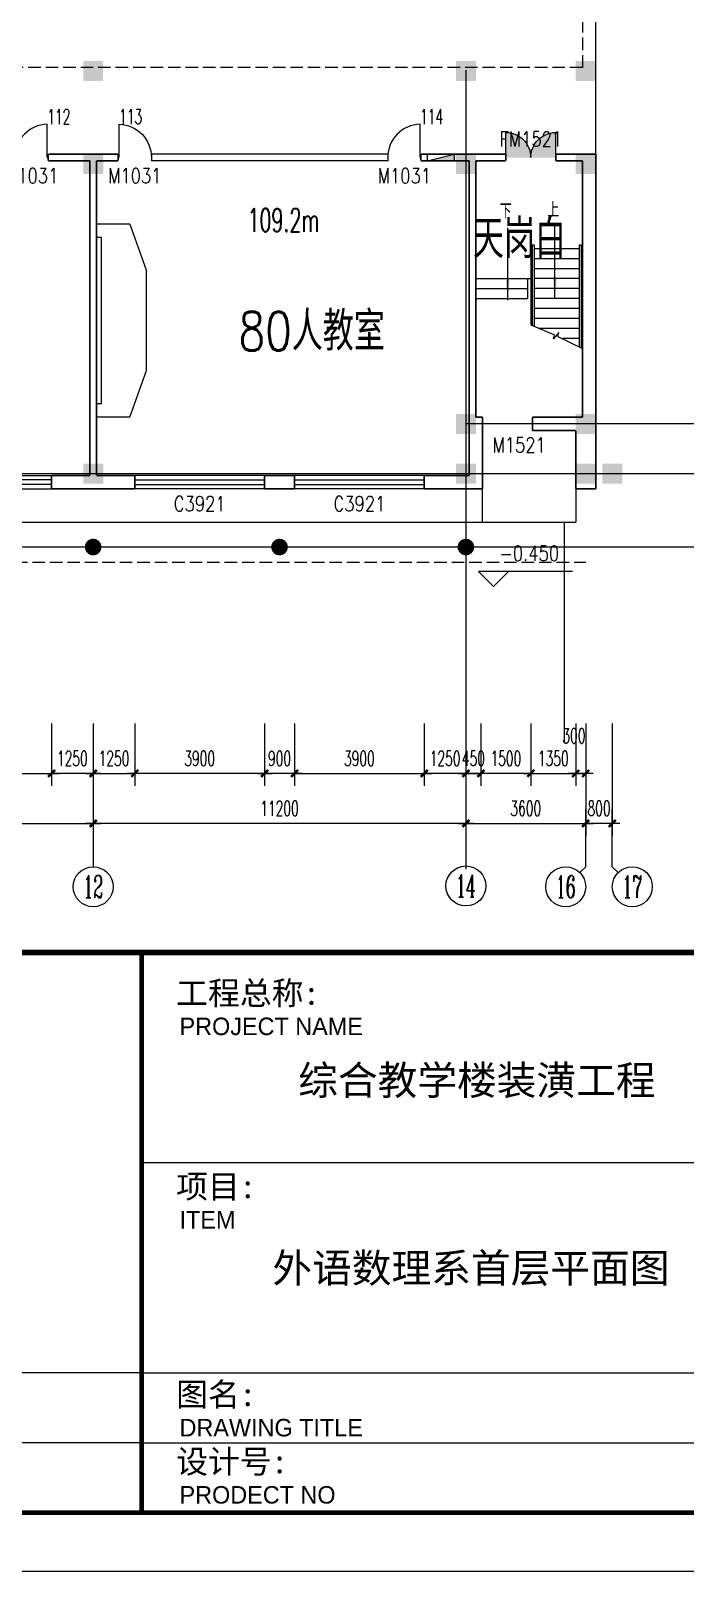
# Model space of a CAD drawing. Extents: x 1575758 to 1999219, y -897052 to -636879.
# Drawn here: x 1665333 to 1684998, y -741246 to -694985 of the extents above; entities that cross this region are included whole.
import ezdxf
from ezdxf.enums import TextEntityAlignment as Align

# ---------------------------------------------------------------- set-up
doc = ezdxf.new("R2010")
doc.units = 0
doc.header["$LTSCALE"] = 1500
doc.header["$MEASUREMENT"] = 0
doc.linetypes.add('DASH', pattern=[0.35, 0.25, -0.1])
doc.layers.get('0').update_dxf_attribs({"linetype": 'CONTINUOUS', "lineweight": 5})
doc.layers.get('DEFPOINTS').update_dxf_attribs({"linetype": 'CONTINUOUS', "lineweight": 5})
for name, color, linetype, lineweight in [('AXIS', 7, 'CONTINUOUS', 5), ('AXIS_TEXT', 7, 'CONTINUOUS', 5), ('COLUMN', 7, 'CONTINUOUS', 5), ('P-S-TEXT', 7, 'CONTINUOUS', 5), ('PUB_DIM', 7, 'CONTINUOUS', 5), ('STAIR', 7, 'CONTINUOUS', 0), ('U型玻璃', 7, 'CONTINUOUS', 5), ('WALL', 7, 'CONTINUOUS', 5), ('WINDOW', 7, 'CONTINUOUS', 0), ('WINDOW_TEXT', 7, 'CONTINUOUS', 5), ('我的', 7, 'CONTINUOUS', 5), ('消火栓', 7, 'CONTINUOUS', 5), ('看线', 7, 'CONTINUOUS', 5), ('虚线', 7, 'DASH', 5)]:
    doc.layers.add(name, color=color, linetype=linetype, lineweight=lineweight)
doc.layers.add('模压门', color=90, linetype='CONTINUOUS')
doc.layers.add('防火门', color=10, linetype='CONTINUOUS')
doc.layers.get('模压门').off()
doc.styles.add('_SIMPLEX', font='SIMPLEX.shx', dxfattribs={"width": 0.6})
doc.styles.add('COMPLEX', font='COMPLEX')
doc.styles.add('DIM_FONT', font='romans.shx', dxfattribs={"width": 0.6})
doc.styles.add('H1', font='romans.shx', dxfattribs={"width": 1.2, "bigfont": 'hztxt.shx'})
doc.styles.add('SIMPLEX', font='SIMPLEX.SHX', dxfattribs={"width": 0.6})
doc.styles.get("Standard").update_dxf_attribs({"font": 'simhei.ttf', "height": 1.2})
doc.dimstyles.new('NORMAL', dxfattribs={"dimscale": 1.5, "dimtxt": 300, "dimasz": 1, "dimexe": 250, "dimexo": 300, "dimgap": 150, "dimtad": 1, "dimdec": 0, "dimdsep": 46, "dimtxsty": 'DIM_FONT', "dimblk1": '_DIMX', "dimblk2": '_DIMX', "dimsah": 1, "dimcen": 2.5, "dimdle": 0.3, "dimclrd": 256, "dimclre": 256, "dimclrt": 256, "dimadec": 0, "dimazin": 0, "dimtfac": 1, "dimtdec": 0, "dimtix": 1, "dimtmove": 2, "dimatfit": 3, "dimldrblk": '_DIMX', "dimfxl": 1, "dimtvp": 1, "dimtolj": 1, "dimtzin": 0, "dimlwd": -1, "dimlwe": -1, "dimarcsym": 0})

# ---------------------------------------------------------------- blocks, each defined once
blk = doc.blocks.new('_AXISO2')
blk.add_line((0.354, 0.146), (0.5, 0))
blk.add_circle((0, 0.5), 0.5)
at = {"layer": 'AXIS_TEXT', "style": 'COMPLEX', "width": 1.041667}
blk.add_attdef('A', text='', height=0.56, dxfattribs=at).set_placement((-0.25, 0.22), (0.25, 0.22), align=Align.FIT)
blk = doc.blocks.new('_DIMX')
blk.add_line((-150, 0), (150, 0))
at = {"const_width": 50}
blk.add_lwpolyline([(-70, -70), (70, 70)], dxfattribs=at)
blk = doc.blocks.new('*D384')
at = {"layer": 'DEFPOINTS', "color": 0, "lineweight": 5}
for p in [(1656008, -715338), (1667208, -715338), (1667208, -718788)]:
    blk.add_point(p, dxfattribs=at)
at = {"layer": 'PUB_DIM'}
for p, q in [((1656008, -715788), (1656008, -719163)), ((1667208, -715788), (1667208, -719163)), ((1656009, -718788), (1667206, -718788))]:
    blk.add_line(p, q, dxfattribs=at)
at = {"layer": 'PUB_DIM', "xscale": 1.5, "yscale": 1.5, "zscale": 1.5, "rotation": 180}
blk.add_blockref('_DIMX', (1656008, -718788), dxfattribs=at)
at = {"layer": 'PUB_DIM', "xscale": 1.5, "yscale": 1.5, "zscale": 1.5}
blk.add_blockref('_DIMX', (1667208, -718788), dxfattribs=at)
at = {"layer": 'PUB_DIM', "insert": (1661608, -718338), "char_height": 450, "attachment_point": 5, "style": 'DIM_FONT'}
blk.add_mtext('\\A1;11200', dxfattribs=at)
blk = doc.blocks.new('_AXISO')
blk.add_circle((0, 0), 0.5)
at = {"layer": 'AXIS_TEXT', "style": 'COMPLEX', "width": 1.041667}
blk.add_attdef('A', text='', height=0.56, dxfattribs=at).set_placement((-0.25, -0.28), (0.25, -0.28), align=Align.FIT)
blk = doc.blocks.new('_ARROW')
blk.add_solid([(0, 0), (-1, 0.1), (-1, -0.1)])
blk = doc.blocks.new('_FZH')
blk.add_solid([(0.5, -0.5), (-0.5, -0.5), (0.5, 0.5), (-0.5, 0.5)])
blk = doc.blocks.new('M_A3PTU')
for p, q in [((-0.5, 0), (-0.499, -0.498)), ((0.5, 0), (0.499, -0.498))]:
    blk.add_line(p, q)
for centre, start, end in [((-0.498, -0.001), 269.885, 0.0763), ((0.498, -0.001), 179.9237, 270.115)]:
    blk.add_arc(centre, 0.498, start, end)
blk = doc.blocks.new('M_A2ZXL')
blk.add_line((-0.472, 0), (-0.472, -1))
blk.add_arc((-0.5, 0), 1, 271.6231, 0)
blk = doc.blocks.new('M_S2RKC')
for points in [[(-0.409, 0.297), (0.156, -0.481), (-0.495, 0.105), (-0.495, -0.105)], [(-0.053, 0.503), (0.156, -0.481), (-0.253, 0.438), (-0.409, 0.297)], [(0.338, 0.376), (0.156, -0.481), (0.156, 0.481), (-0.053, 0.503)], [(0.506, 0), (0.156, -0.481), (0.462, 0.206), (0.338, 0.376)], [(0.462, -0.206), (0.338, -0.376), (0.506, 0), (0.156, -0.481)], [(-0.495, -0.105), (0.156, -0.481), (-0.409, -0.297), (-0.253, -0.438)], [(-0.253, -0.438), (0.156, -0.481), (-0.053, -0.503)]]:
    blk.add_solid(points)
blk = doc.blocks.new('*D490')
at = {"layer": 'DEFPOINTS', "color": 0, "lineweight": 5}
for p in [(1662058, -715338), (1665958, -715338), (1665958, -717288)]:
    blk.add_point(p, dxfattribs=at)
at = {"layer": 'PUB_DIM'}
for p, q in [((1662058, -715788), (1662058, -717663)), ((1665958, -715788), (1665958, -717663)), ((1662059, -717288), (1665956, -717288))]:
    blk.add_line(p, q, dxfattribs=at)
at = {"layer": 'PUB_DIM', "xscale": 1.5, "yscale": 1.5, "zscale": 1.5, "rotation": 180}
blk.add_blockref('_DIMX', (1662058, -717288), dxfattribs=at)
at = {"layer": 'PUB_DIM', "xscale": 1.5, "yscale": 1.5, "zscale": 1.5}
blk.add_blockref('_DIMX', (1665958, -717288), dxfattribs=at)
at = {"layer": 'PUB_DIM', "insert": (1664008, -716838), "char_height": 450, "attachment_point": 5, "style": 'DIM_FONT'}
blk.add_mtext('\\A1;3900', dxfattribs=at)
blk = doc.blocks.new('*D493')
at = {"layer": 'DEFPOINTS', "color": 0, "lineweight": 5}
for p in [(1673258, -715338), (1677158, -715338), (1677158, -717288)]:
    blk.add_point(p, dxfattribs=at)
at = {"layer": 'PUB_DIM'}
for p, q in [((1673258, -715788), (1673258, -717663)), ((1677158, -715788), (1677158, -717663)), ((1673259, -717288), (1677156, -717288))]:
    blk.add_line(p, q, dxfattribs=at)
at = {"layer": 'PUB_DIM', "xscale": 1.5, "yscale": 1.5, "zscale": 1.5, "rotation": 180}
blk.add_blockref('_DIMX', (1673258, -717288), dxfattribs=at)
at = {"layer": 'PUB_DIM', "xscale": 1.5, "yscale": 1.5, "zscale": 1.5}
blk.add_blockref('_DIMX', (1677158, -717288), dxfattribs=at)
at = {"layer": 'PUB_DIM', "insert": (1675208, -716838), "char_height": 450, "attachment_point": 5, "style": 'DIM_FONT'}
blk.add_mtext('\\A1;3900', dxfattribs=at)
blk = doc.blocks.new('*D494')
at = {"layer": 'DEFPOINTS', "color": 0, "lineweight": 5}
for p in [(1672358, -715338), (1673258, -715338), (1672358, -717288)]:
    blk.add_point(p, dxfattribs=at)
at = {"layer": 'PUB_DIM'}
for p, q in [((1672358, -715788), (1672358, -717663)), ((1673258, -715788), (1673258, -717663)), ((1672356, -717288), (1672355, -717288)), ((1673258, -717288), (1672358, -717288)), ((1673259, -717288), (1673261, -717288))]:
    blk.add_line(p, q, dxfattribs=at)
at = {"layer": 'PUB_DIM', "xscale": 1.5, "yscale": 1.5, "zscale": 1.5}
for p, rotation in [((1672358, -717288), 359.9999999999852), ((1673258, -717288), 179.9999999999851)]:
    blk.add_blockref('_DIMX', p, dxfattribs=dict(at, rotation=rotation))
at = {"layer": 'PUB_DIM', "insert": (1672808, -716838), "char_height": 450, "attachment_point": 5, "style": 'DIM_FONT'}
blk.add_mtext('\\A1;900', dxfattribs=at)
blk = doc.blocks.new('*D495')
at = {"layer": 'DEFPOINTS', "color": 0, "lineweight": 5}
for p in [(1668458, -715338), (1672358, -715338), (1668458, -717288)]:
    blk.add_point(p, dxfattribs=at)
at = {"layer": 'PUB_DIM'}
for p, q in [((1668458, -715788), (1668458, -717663)), ((1672358, -715788), (1672358, -717663)), ((1672356, -717288), (1668459, -717288))]:
    blk.add_line(p, q, dxfattribs=at)
at = {"layer": 'PUB_DIM', "xscale": 1.5, "yscale": 1.5, "zscale": 1.5}
for p, rotation in [((1668458, -717288), 179.9999999999966), ((1672358, -717288), 359.9999999999966)]:
    blk.add_blockref('_DIMX', p, dxfattribs=dict(at, rotation=rotation))
at = {"layer": 'PUB_DIM', "insert": (1670408, -716838), "char_height": 450, "attachment_point": 5, "style": 'DIM_FONT'}
blk.add_mtext('\\A1;3900', dxfattribs=at)
blk = doc.blocks.new('*D496')
at = {"layer": 'DEFPOINTS', "color": 0, "lineweight": 5}
for p in [(1681708, -715338), (1682008, -715338), (1682008, -717288)]:
    blk.add_point(p, dxfattribs=at)
at = {"layer": 'PUB_DIM'}
for p, q in [((1681708, -715788), (1681708, -717663)), ((1682008, -715788), (1682008, -717663)), ((1681706, -717288), (1681705, -717288)), ((1681708, -717288), (1682008, -717288)), ((1682009, -717288), (1682011, -717288))]:
    blk.add_line(p, q, dxfattribs=at)
at = {"layer": 'PUB_DIM', "xscale": 1.5, "yscale": 1.5, "zscale": 1.5}
blk.add_blockref('_DIMX', (1681708, -717288), dxfattribs=at)
at = {"layer": 'PUB_DIM', "xscale": 1.5, "yscale": 1.5, "zscale": 1.5, "rotation": 180}
blk.add_blockref('_DIMX', (1682008, -717288), dxfattribs=at)
at = {"layer": 'PUB_DIM', "insert": (1681655, -716159), "char_height": 450, "attachment_point": 5, "style": 'DIM_FONT'}
blk.add_mtext('\\A1;300', dxfattribs=at)
blk = doc.blocks.new('_AXISO1')
blk.add_line((0.354, -0.146), (0.5, 0))
blk.add_circle((0, -0.5), 0.5)
at = {"layer": 'AXIS_TEXT', "style": 'COMPLEX', "width": 1.041667}
blk.add_attdef('A', text='', height=0.56, dxfattribs=at).set_placement((-0.25, -0.78), (0.25, -0.78), align=Align.FIT)
blk = doc.blocks.new('A$C68C06AB7')
at = {"layer": '消火栓'}
blk.add_hatch(color=256, dxfattribs=at).paths.add_polyline_path([(800, 200), (0, 200), (800, 0)])
blk.add_line((0, 200), (800, 0), dxfattribs=at)
blk.add_lwpolyline([(0, 200), (0, 0), (800, 0), (800, 200)], close=True, dxfattribs=at)
blk = doc.blocks.new('*D654')
at = {"layer": 'DEFPOINTS', "color": 0, "lineweight": 5}
for p in [(1665958, -715338), (1667208, -715338), (1665958, -717288)]:
    blk.add_point(p, dxfattribs=at)
at = {"layer": 'PUB_DIM'}
for p, q in [((1665958, -715788), (1665958, -717663)), ((1667208, -715788), (1667208, -717663)), ((1665956, -717288), (1665955, -717288)), ((1667208, -717288), (1665958, -717288)), ((1667209, -717288), (1667211, -717288))]:
    blk.add_line(p, q, dxfattribs=at)
at = {"layer": 'PUB_DIM', "xscale": 1.5, "yscale": 1.5, "zscale": 1.5}
for p, rotation in [((1665958, -717288), 359.9999999999893), ((1667208, -717288), 179.9999999999893)]:
    blk.add_blockref('_DIMX', p, dxfattribs=dict(at, rotation=rotation))
at = {"layer": 'PUB_DIM', "insert": (1666583, -716838), "char_height": 450, "attachment_point": 5, "style": 'DIM_FONT'}
blk.add_mtext('\\A1;1250', dxfattribs=at)
blk = doc.blocks.new('*D655')
at = {"layer": 'DEFPOINTS', "color": 0, "lineweight": 5}
for p in [(1667208, -715338), (1668458, -715338), (1668458, -717288)]:
    blk.add_point(p, dxfattribs=at)
at = {"layer": 'PUB_DIM'}
for p, q in [((1667208, -715788), (1667208, -717663)), ((1668458, -715788), (1668458, -717663)), ((1667206, -717288), (1667205, -717288)), ((1667208, -717288), (1668458, -717288)), ((1668459, -717288), (1668461, -717288))]:
    blk.add_line(p, q, dxfattribs=at)
at = {"layer": 'PUB_DIM', "xscale": 1.5, "yscale": 1.5, "zscale": 1.5}
blk.add_blockref('_DIMX', (1667208, -717288), dxfattribs=at)
at = {"layer": 'PUB_DIM', "xscale": 1.5, "yscale": 1.5, "zscale": 1.5, "rotation": 180}
blk.add_blockref('_DIMX', (1668458, -717288), dxfattribs=at)
at = {"layer": 'PUB_DIM', "insert": (1667833, -716838), "char_height": 450, "attachment_point": 5, "style": 'DIM_FONT'}
blk.add_mtext('\\A1;1250', dxfattribs=at)
blk = doc.blocks.new('*D656')
at = {"layer": 'DEFPOINTS', "color": 0, "lineweight": 5}
for p in [(1677158, -715338), (1678408, -715338), (1677158, -717288)]:
    blk.add_point(p, dxfattribs=at)
at = {"layer": 'PUB_DIM'}
for p, q in [((1677158, -715788), (1677158, -717663)), ((1678408, -715788), (1678408, -717663)), ((1677156, -717288), (1677155, -717288)), ((1678408, -717288), (1677158, -717288)), ((1678409, -717288), (1678411, -717288))]:
    blk.add_line(p, q, dxfattribs=at)
at = {"layer": 'PUB_DIM', "xscale": 1.5, "yscale": 1.5, "zscale": 1.5}
for p, rotation in [((1677158, -717288), 359.9999999999893), ((1678408, -717288), 179.9999999999893)]:
    blk.add_blockref('_DIMX', p, dxfattribs=dict(at, rotation=rotation))
at = {"layer": 'PUB_DIM', "insert": (1677783, -716838), "char_height": 450, "attachment_point": 5, "style": 'DIM_FONT'}
blk.add_mtext('\\A1;1250', dxfattribs=at)
blk = doc.blocks.new('*D657')
at = {"layer": 'DEFPOINTS', "color": 0, "lineweight": 5}
for p in [(1678408, -715338), (1678858, -715338), (1678858, -717288)]:
    blk.add_point(p, dxfattribs=at)
at = {"layer": 'PUB_DIM'}
for p, q in [((1678408, -715788), (1678408, -717663)), ((1678858, -715788), (1678858, -717663)), ((1678406, -717288), (1678405, -717288)), ((1678408, -717288), (1678858, -717288)), ((1678859, -717288), (1678861, -717288))]:
    blk.add_line(p, q, dxfattribs=at)
at = {"layer": 'PUB_DIM', "xscale": 1.5, "yscale": 1.5, "zscale": 1.5}
blk.add_blockref('_DIMX', (1678408, -717288), dxfattribs=at)
at = {"layer": 'PUB_DIM', "xscale": 1.5, "yscale": 1.5, "zscale": 1.5, "rotation": 180}
blk.add_blockref('_DIMX', (1678858, -717288), dxfattribs=at)
at = {"layer": 'PUB_DIM', "insert": (1678633, -716838), "char_height": 450, "attachment_point": 5, "style": 'DIM_FONT'}
blk.add_mtext('\\A1;450', dxfattribs=at)
blk = doc.blocks.new('*D658')
at = {"layer": 'DEFPOINTS', "color": 0, "lineweight": 5}
for p in [(1678858, -715338), (1680358, -715338), (1678858, -717288)]:
    blk.add_point(p, dxfattribs=at)
at = {"layer": 'PUB_DIM'}
for p, q in [((1678858, -715788), (1678858, -717663)), ((1680358, -715788), (1680358, -717663)), ((1680356, -717288), (1678859, -717288))]:
    blk.add_line(p, q, dxfattribs=at)
at = {"layer": 'PUB_DIM', "xscale": 1.5, "yscale": 1.5, "zscale": 1.5}
for p, rotation in [((1678858, -717288), 179.99999999992), ((1680358, -717288), 359.99999999992)]:
    blk.add_blockref('_DIMX', p, dxfattribs=dict(at, rotation=rotation))
at = {"layer": 'PUB_DIM', "insert": (1679608, -716838), "char_height": 450, "attachment_point": 5, "style": 'DIM_FONT'}
blk.add_mtext('\\A1;1500', dxfattribs=at)
blk = doc.blocks.new('*D659')
at = {"layer": 'DEFPOINTS', "color": 0, "lineweight": 5}
for p in [(1680358, -715338), (1681708, -715338), (1681708, -717288)]:
    blk.add_point(p, dxfattribs=at)
at = {"layer": 'PUB_DIM'}
for p, q in [((1680358, -715788), (1680358, -717663)), ((1681708, -715788), (1681708, -717663)), ((1680356, -717288), (1680355, -717288)), ((1680358, -717288), (1681708, -717288)), ((1681709, -717288), (1681711, -717288))]:
    blk.add_line(p, q, dxfattribs=at)
at = {"layer": 'PUB_DIM', "xscale": 1.5, "yscale": 1.5, "zscale": 1.5}
blk.add_blockref('_DIMX', (1680358, -717288), dxfattribs=at)
at = {"layer": 'PUB_DIM', "xscale": 1.5, "yscale": 1.5, "zscale": 1.5, "rotation": 180}
blk.add_blockref('_DIMX', (1681708, -717288), dxfattribs=at)
at = {"layer": 'PUB_DIM', "insert": (1681033, -716838), "char_height": 450, "attachment_point": 5, "style": 'DIM_FONT'}
blk.add_mtext('\\A1;1350', dxfattribs=at)
blk = doc.blocks.new('*D660')
at = {"layer": 'DEFPOINTS', "color": 0, "lineweight": 5}
for p in [(1667208, -715338), (1678408, -715338), (1667208, -718788)]:
    blk.add_point(p, dxfattribs=at)
at = {"layer": 'PUB_DIM'}
for p, q in [((1667208, -715788), (1667208, -719163)), ((1678408, -715788), (1678408, -719163)), ((1678406, -718788), (1667209, -718788))]:
    blk.add_line(p, q, dxfattribs=at)
at = {"layer": 'PUB_DIM', "xscale": 1.5, "yscale": 1.5, "zscale": 1.5, "rotation": 180}
blk.add_blockref('_DIMX', (1667208, -718788), dxfattribs=at)
at = {"layer": 'PUB_DIM', "xscale": 1.5, "yscale": 1.5, "zscale": 1.5}
blk.add_blockref('_DIMX', (1678408, -718788), dxfattribs=at)
at = {"layer": 'PUB_DIM', "insert": (1672808, -718338), "char_height": 450, "attachment_point": 5, "style": 'DIM_FONT'}
blk.add_mtext('\\A1;11200', dxfattribs=at)
blk = doc.blocks.new('*D661')
at = {"layer": 'DEFPOINTS', "color": 0, "lineweight": 5}
for p in [(1678408, -715338), (1682008, -715338), (1682008, -718788)]:
    blk.add_point(p, dxfattribs=at)
at = {"layer": 'PUB_DIM'}
for p, q in [((1678408, -715788), (1678408, -719163)), ((1682008, -715788), (1682008, -719163)), ((1678409, -718788), (1682006, -718788))]:
    blk.add_line(p, q, dxfattribs=at)
at = {"layer": 'PUB_DIM', "xscale": 1.5, "yscale": 1.5, "zscale": 1.5, "rotation": 180}
blk.add_blockref('_DIMX', (1678408, -718788), dxfattribs=at)
at = {"layer": 'PUB_DIM', "xscale": 1.5, "yscale": 1.5, "zscale": 1.5}
blk.add_blockref('_DIMX', (1682008, -718788), dxfattribs=at)
at = {"layer": 'PUB_DIM', "insert": (1680208, -718338), "char_height": 450, "attachment_point": 5, "style": 'DIM_FONT'}
blk.add_mtext('\\A1;3600', dxfattribs=at)
blk = doc.blocks.new('*D662')
at = {"layer": 'DEFPOINTS', "color": 0, "lineweight": 5}
for p in [(1682008, -715338), (1682808, -715338), (1682008, -718788)]:
    blk.add_point(p, dxfattribs=at)
at = {"layer": 'PUB_DIM'}
for p, q in [((1682008, -715788), (1682008, -719163)), ((1682808, -715788), (1682808, -719163)), ((1682006, -718788), (1682005, -718788)), ((1682808, -718788), (1682008, -718788)), ((1682809, -718788), (1682811, -718788))]:
    blk.add_line(p, q, dxfattribs=at)
at = {"layer": 'PUB_DIM', "xscale": 1.5, "yscale": 1.5, "zscale": 1.5}
blk.add_blockref('_DIMX', (1682008, -718788), dxfattribs=at)
at = {"layer": 'PUB_DIM', "xscale": 1.5, "yscale": 1.5, "zscale": 1.5, "rotation": 180}
blk.add_blockref('_DIMX', (1682808, -718788), dxfattribs=at)
at = {"layer": 'PUB_DIM', "insert": (1682408, -718338), "char_height": 450, "attachment_point": 5, "style": 'DIM_FONT'}
blk.add_mtext('\\A1;800', dxfattribs=at)
blk = doc.blocks.new('_WBLK')
for p, q in [((-0.5, 0.5), (0.5, 0.5)), ((0.5, 0.167), (-0.5, 0.167)), ((0.5, -0.167), (-0.5, -0.167)), ((-0.5, -0.5), (0.5, -0.5))]:
    blk.add_line(p, q)
at = {"layer": 'WINDOW_TEXT', "style": 'SIMPLEX', "flags": 9}
blk.add_attdef('A', text='', height=1, dxfattribs=at).set_placement((0, 1.5), align=Align.MIDDLE)

msp = doc.modelspace()

# ---------------------------------------------------------------- hatches: boundary and pattern name
at = {"layer": '防火门'}
for points in [[(1679612.4, -698792.6), (1679612.4, -698026.2, -0.4059403), (1680357.3, -698792.6)], [(1681103.1, -698792.6), (1681103.1, -698026.2, 0.4059403), (1680358.1, -698792.6)]]:
    msp.add_hatch(color=256, dxfattribs=at).paths.add_polyline_path(points)

# ---------------------------------------------------------------- linework, layer by layer
at = {"layer": 'AXIS', "color": 250}
for p, q in [((1668669.1, -728976.2), (1689697.4, -728976.2)), ((1668669.1, -735286.4), (1647640.8, -735286.4)), ((1668669.1, -735286.4), (1689697.4, -735286.4)), ((1668669.1, -737389.8), (1647640.8, -737389.8)), ((1668669.1, -737389.8), (1689697.4, -737389.8))]:
    msp.add_line(p, q, dxfattribs=at)
msp.add_lwpolyline([(1575758, -639932.6), (1575758, -741246), (1712478.5, -741246), (1712478.5, -639932.6)], close=True, dxfattribs=at)
at = {"layer": 'AXIS', "color": 0, "const_width": 140.2}
msp.add_lwpolyline([(1577510.8, -641685.4), (1577510.8, -739493.2), (1710725.7, -739493.2), (1710725.7, -641685.4)], close=True, dxfattribs=at)
at = {"layer": 'AXIS', "color": 0}
for points, const_width in [([(1577510.8, -722666), (1710725.7, -722666)], 175.3), ([(1668669.1, -739493.2), (1668669.1, -722666)], 140.2)]:
    msp.add_lwpolyline(points, dxfattribs=dict(at, const_width=const_width))
at = {"layer": 'PUB_DIM'}
for p, q in [((1678407.7, -696164.3), (1678407.7, -720165.6)), ((1687967.5, -706789.3), (1678407.7, -706789.3)), ((1692049, -708289.3), (1622407.7, -708289.3)), ((1692049, -710489.3), (1598224.3, -710489.3)), ((1679234.2, -711678.3), (1678784.2, -711228.3)), ((1681615.1, -711228.3), (1678784.2, -711228.3)), ((1679684.2, -711228.3), (1679234.2, -711678.3)), ((1667207.7, -718348.8), (1667207.7, -720091.5)), ((1678407.7, -718323.8), (1678407.7, -720066.5)), ((1682007.7, -720091.5), (1682007.7, -718348.8)), ((1682007.7, -720091.5), (1682007.7, -718348.8)), ((1682807.7, -720091.5), (1682807.7, -718348.8))]:
    msp.add_line(p, q, dxfattribs=at)
for points in [[(1602107.7, -700189.3), (1602107.7, -701189.3), (1603057.7, -701189.3), (1603057.7, -711939.3), (1623857.7, -711939.3), (1623857.7, -709739.3), (1679857.7, -709739.3), (1679857.7, -709739.3), (1680707.7, -709739.3), (1680707.7, -709739.3), (1681357.7, -709739.3), (1681357.7, -715339.3), (1681357.7, -715339.3), (1681357.7, -716339.3)], [(1679664.3, -703071.2), (1679664.3, -700899.5)], [(1679664.3, -703071.2), (1679664.3, -700899.5)], [(1679664.3, -703071.2), (1679664.3, -700899.5)], [(1681082.7, -703023.8), (1681082.7, -700852.1)], [(1681082.7, -703023.8), (1681082.7, -700852.1)], [(1681082.7, -703023.8), (1681082.7, -700852.1)]]:
    msp.add_lwpolyline(points, dxfattribs=at)
at = {"layer": 'STAIR'}
for p, q in [((1680357.7, -701523.8), (1680357.7, -703816.7)), ((1680457.7, -701423.8), (1680397.7, -701423.8)), ((1680397.7, -701423.8), (1680397.7, -703833.8)), ((1680457.7, -701423.8), (1680457.7, -703859.5)), ((1680457.7, -701523.8), (1681807.7, -701523.8)), ((1681807.6, -701423.8), (1681807.6, -704480.9)), ((1681867.7, -701423.8), (1681807.7, -701423.8)), ((1681867.6, -701423.8), (1681867.6, -704506.7)), ((1681867.7, -701523.8), (1681907.7, -701523.8)), ((1681907.6, -701523.8), (1681907.6, -704523.8)), ((1680357.7, -701823.8), (1680397.7, -701823.8)), ((1680357.7, -702123.8), (1680397.7, -702123.8)), ((1680457.7, -701823.8), (1681807.7, -701823.8)), ((1680457.7, -702123.8), (1681807.7, -702123.8)), ((1681867.7, -701823.8), (1681907.7, -701823.8)), ((1681867.7, -702123.8), (1681907.7, -702123.8)), ((1678707.7, -702423.8), (1680397.7, -702423.8)), ((1680257.7, -702435.9), (1680257.7, -703023.8)), ((1680397.7, -702423.8), (1680357.7, -702423.8)), ((1681807.7, -702423.8), (1680457.7, -702423.8)), ((1681907.7, -702423.8), (1681867.7, -702423.8)), ((1678707.7, -702723.8), (1680257.7, -702723.8)), ((1678707.7, -703023.8), (1680257.7, -703023.8)), ((1680397.7, -702723.8), (1680357.7, -702723.8)), ((1680397.7, -703023.8), (1680357.7, -703023.8)), ((1681807.7, -702723.8), (1680457.7, -702723.8)), ((1681807.7, -703023.8), (1680457.7, -703023.8)), ((1681907.7, -702723.8), (1681867.7, -702723.8)), ((1681907.7, -703023.8), (1681867.7, -703023.8)), ((1680397.7, -703323.8), (1680357.7, -703323.8)), ((1681807.7, -703323.8), (1680457.7, -703323.8)), ((1681907.7, -703323.8), (1681867.7, -703323.8)), ((1680397.7, -703623.8), (1680357.7, -703623.8)), ((1680357.7, -703816.7), (1681066.2, -704120.3)), ((1681807.7, -703623.8), (1680457.7, -703623.8)), ((1681807.7, -703923.8), (1680607.7, -703923.8)), ((1681197, -704048.8), (1681042.4, -704236.7)), ((1681173, -704166.1), (1681197, -704048.8)), ((1681907.7, -703623.8), (1681867.7, -703623.8)), ((1681907.7, -703923.8), (1681867.7, -703923.8)), ((1681042.4, -704236.7), (1681066.2, -704120.3)), ((1681173, -704166.1), (1681907.7, -704523.8)), ((1681807.7, -704223.8), (1681307.7, -704223.8)), ((1681907.7, -704223.8), (1681867.7, -704223.8))]:
    msp.add_line(p, q, dxfattribs=at)
at = {"layer": 'U型玻璃'}
for p, q in [((1668957.7, -698689.3), (1668957.7, -698889.3)), ((1676057.7, -698689.3), (1668957.7, -698689.3)), ((1676057.7, -698889.3), (1668957.7, -698889.3)), ((1676057.7, -698689.3), (1676057.7, -698889.3))]:
    msp.add_line(p, q, dxfattribs=at)
at = {"layer": 'WALL'}
for p, q in [((1681907.7, -698889.3), (1681907.7, -706589.3)), ((1682307.7, -698689.3), (1682307.7, -708739.3)), ((1668307.7, -700789.3), (1667307.7, -700789.3)), ((1668307.7, -700789.3), (1668807.7, -702189.3)), ((1667457.7, -701189.3), (1667307.7, -701189.3)), ((1667457.7, -706189.3), (1667457.7, -701189.3)), ((1668807.7, -705189.3), (1668807.7, -702189.3)), ((1668307.7, -706589.3), (1668807.7, -705189.3)), ((1667457.7, -706189.3), (1667307.7, -706189.3)), ((1668307.7, -706589.3), (1667307.7, -706589.3)), ((1678907.7, -709739.3), (1678907.7, -708739.3)), ((1681707.7, -708739.3), (1681707.7, -709739.3)), ((1681357.7, -709739.3), (1681707.7, -709739.3))]:
    msp.add_line(p, q, dxfattribs=at)
at = {"layer": 'WALL', "const_width": 50}
for points in [[(1665857.7, -698689.3), (1665857.7, -698889.3)], [(1667957.7, -698689.3), (1665857.7, -698689.3)], [(1667107.7, -698889.3), (1665857.7, -698889.3)], [(1667107.7, -708339.3), (1667107.7, -698889.3)], [(1667957.7, -698889.3), (1667307.7, -698889.3)], [(1667307.7, -708339.3), (1667307.7, -698889.3)], [(1667957.7, -698689.3), (1667957.7, -698889.3)], [(1677057.7, -698689.3), (1677057.7, -698889.3)], [(1679607.7, -698689.3), (1677057.7, -698689.3)], [(1678507.7, -698889.3), (1677057.7, -698889.3)], [(1678507.7, -698889.3), (1678507.7, -708339.3)], [(1678707.7, -698889.3), (1678707.7, -706589.3)], [(1679607.7, -698889.3), (1678707.7, -698889.3)], [(1679607.7, -698689.3), (1679607.7, -698889.3)], [(1681107.7, -698689.3), (1681107.7, -698889.3)], [(1682307.7, -698689.3), (1681107.7, -698689.3)], [(1681907.7, -698889.3), (1681107.7, -698889.3)], [(1681907.7, -698889.3), (1681907.7, -706589.3)], [(1682307.7, -698689.3), (1682307.7, -708739.3)], [(1678707.7, -706589.3), (1678907.7, -706589.3)], [(1678907.7, -706589.3), (1678907.7, -706989.3)], [(1680407.7, -706589.3), (1680407.7, -706989.3)], [(1680407.7, -706589.3), (1681907.7, -706589.3)], [(1678907.7, -706989.3), (1678907.7, -708739.3)], [(1680407.7, -706989.3), (1681707.7, -706989.3)], [(1681707.7, -706989.3), (1681707.7, -708739.3)], [(1665957.7, -708339.3), (1665957.7, -708739.3)], [(1667107.7, -708339.3), (1665957.7, -708339.3)], [(1668458.2, -708339.3), (1667307.7, -708339.3)], [(1668458.2, -708339.3), (1668458.2, -708739.3)], [(1673258.2, -708339.3), (1672358.2, -708339.3)], [(1672358.2, -708339.3), (1672358.2, -708739.3)], [(1673258.2, -708339.3), (1673258.2, -708739.3)], [(1677158.2, -708339.3), (1677158.2, -708739.3)], [(1678507.7, -708339.3), (1677158.2, -708339.3)], [(1668458.2, -708739.3), (1665957.7, -708739.3)], [(1673258.2, -708739.3), (1672358.2, -708739.3)], [(1678907.7, -708739.3), (1677158.2, -708739.3)], [(1682307.7, -708739.3), (1681707.7, -708739.3)], [(1682307.7, -708739.3), (1681707.7, -708739.3)]]:
    msp.add_lwpolyline(points, dxfattribs=at)
at = {"layer": '看线'}
msp.add_line((1682307.7, -698689.3), (1682307.7, -688889.3), dxfattribs=at)
at = {"layer": '虚线'}
for p, q in [((1681907.7, -688889.3), (1681907.7, -696089.3)), ((1681907.7, -696089.3), (1644996.9, -696089.3)), ((1622857.7, -710939.3), (1682007.7, -710939.3))]:
    msp.add_line(p, q, dxfattribs=at)

# ---------------------------------------------------------------- block references
at = {"layer": 'COLUMN'}
for name, p, xscale, yscale, zscale in [('_FZH', (1667207.7, -696189.3), 600, 600, 600), ('_FZH', (1678407.7, -696189.3), 600, 600, 600), ('_FZH', (1682007.7, -696189.3), 600, 600, 600), ('_FZH', (1667208, -698989.3), 600, 600, 600), ('_FZH', (1678407.7, -698989.3), 600, 600, 600), ('_FZH', (1682007.7, -698989.3), -600, 600, 600), ('_FZH', (1682007.7, -698989.3), -600, 600, 600), ('_FZH', (1682007.7, -698989.3), -600, 600, 600), ('_FZH', (1682007.7, -698989.3), -600, 600, 600), ('_FZH', (1678407.7, -706789.3), 600, 600, 600), ('_FZH', (1682007.7, -706789.3), 600, 600, 600), ('_FZH', (1667208, -708289.3), 600, 600, 600), ('_FZH', (1678407.7, -708289.3), 600, 600, 600), ('_FZH', (1682007.7, -708289.3), 600, 600, 600), ('_FZH', (1682807.7, -708289.3), 600, 600, 600), ('M_S2RKC', (1667207.7, -710489.3), 500, 500, 500), ('M_S2RKC', (1672807.7, -710489.3), 500, 500, 500), ('M_S2RKC', (1678407.7, -710489.3), 500, 500, 500)]:
    msp.add_blockref(name, p, dxfattribs=dict(at, xscale=xscale, yscale=yscale, zscale=zscale))
at = {"layer": 'PUB_DIM', "xscale": 600, "yscale": 600, "zscale": 600, "rotation": 270}
for p in [(1679664.3, -703071.2), (1679664.3, -703071.2), (1679664.3, -703071.2), (1679664.3, -703071.2), (1681082.7, -703023.8), (1681082.7, -703023.8), (1681082.7, -703023.8), (1681082.7, -703023.8)]:
    msp.add_blockref('_ARROW', p, dxfattribs=at)
at = {"layer": 'PUB_DIM'}
ref = msp.add_blockref('_AXISO', (1667207.7, -720691.5), dxfattribs=dict(at, xscale=1200, yscale=1200, zscale=1200))
ref.add_attrib('A', '12', dxfattribs={"layer": 'AXIS_TEXT', "height": 672, "style": 'COMPLEX', "width": 0.646552}).set_placement((1666907.7, -721027.5), (1667507.7, -721027.5), align=Align.FIT)
ref = msp.add_blockref('_AXISO', (1678407.7, -720666.5), dxfattribs=dict(at, xscale=1200, yscale=1200, zscale=1200))
ref.add_attrib('A', '14', dxfattribs={"layer": 'AXIS_TEXT', "height": 672, "style": 'COMPLEX', "width": 0.604839}).set_placement((1678107.7, -721002.5), (1678707.7, -721002.5), align=Align.FIT)
ref = msp.add_blockref('_AXISO2', (1682007.7, -720691.5), dxfattribs=dict(at, xscale=1200, yscale=1200, zscale=1200, rotation=90))
ref.add_attrib('A', '16', dxfattribs={"layer": 'AXIS_TEXT', "height": 672, "style": 'COMPLEX', "width": 0.646552}).set_placement((1681107.7, -721027.5), (1681707.7, -721027.5), align=Align.FIT)
ref = msp.add_blockref('_AXISO2', (1682007.7, -720691.5), dxfattribs=dict(at, xscale=1200, yscale=1200, zscale=1200, rotation=90))
ref.add_attrib('A', '16', dxfattribs={"layer": 'AXIS_TEXT', "height": 672, "style": 'COMPLEX', "width": 0.646552}).set_placement((1681107.7, -721027.5), (1681707.7, -721027.5), align=Align.FIT)
ref = msp.add_blockref('_AXISO1', (1682807.7, -720691.5), dxfattribs=dict(at, xscale=1200, yscale=1200, zscale=1200, rotation=90))
ref.add_attrib('A', '17', dxfattribs={"layer": 'AXIS_TEXT', "height": 672, "style": 'COMPLEX', "width": 0.646552}).set_placement((1683107.7, -721027.5), (1683707.7, -721027.5), align=Align.FIT)
at = {"layer": 'WINDOW'}
ref = msp.add_blockref('M_A2ZXL', (1665357.7, -698789.3), dxfattribs=dict(at, xscale=1000, yscale=1000, zscale=1000, rotation=180))
ref.add_attrib('A', 'M1031', dxfattribs={"layer": 'WINDOW_TEXT', "height": 450, "style": '_SIMPLEX', "width": 0.8, "flags": 8}).set_placement((1665357.7, -699339.3, -300246.1), align=Align.MIDDLE)
ref = msp.add_blockref('M_A2ZXL', (1668457.7, -698789.4), dxfattribs=dict(at, xscale=-1000, yscale=1000, zscale=1000, rotation=180))
ref.add_attrib('A', 'M1031', dxfattribs={"layer": 'WINDOW_TEXT', "height": 450, "style": '_SIMPLEX', "width": 0.8, "flags": 8}).set_placement((1668457.7, -699339.4, -300246.1), align=Align.MIDDLE)
ref = msp.add_blockref('M_A2ZXL', (1676557.7, -698789.4), dxfattribs=dict(at, xscale=1000, yscale=1000, zscale=1000, rotation=180))
ref.add_attrib('A', 'M1031', dxfattribs={"layer": 'WINDOW_TEXT', "height": 450, "style": '_SIMPLEX', "width": 0.8, "flags": 8}).set_placement((1676557.7, -699339.4, -300246.1), align=Align.MIDDLE)
ref = msp.add_blockref('M_A3PTU', (1680357.7, -698789.3), dxfattribs=dict(at, xscale=1500, yscale=-1500, zscale=1500))
ref.add_attrib('A', 'FM1521', dxfattribs={"layer": 'WINDOW_TEXT', "height": 450, "style": '_SIMPLEX', "width": 0.8, "flags": 8}).set_placement((1680357.7, -698239.3, -300246.1), align=Align.MIDDLE)
ref = msp.add_blockref('_WBLK', (1664007.7, -708539.3), dxfattribs=dict(at, xscale=-3900, yscale=400.0000000572763, zscale=3900, rotation=180))
ref.add_attrib('A', 'C3921', dxfattribs={"layer": 'WINDOW_TEXT', "height": 450, "style": '_SIMPLEX', "width": 0.8, "flags": 8}).set_placement((1664007.7, -709189.3), align=Align.MIDDLE)
ref = msp.add_blockref('_WBLK', (1670408.2, -708539.3), dxfattribs=dict(at, xscale=3900, yscale=400.0000000572763, zscale=3900, rotation=180))
ref.add_attrib('A', 'C3921', dxfattribs={"layer": 'WINDOW_TEXT', "height": 450, "style": '_SIMPLEX', "width": 0.8, "flags": 8}).set_placement((1670408.2, -709189.3), align=Align.MIDDLE)
ref = msp.add_blockref('_WBLK', (1675208.2, -708539.3), dxfattribs=dict(at, xscale=3900, yscale=400.0000000569271, zscale=3900, rotation=180))
ref.add_attrib('A', 'C3921', dxfattribs={"layer": 'WINDOW_TEXT', "height": 450, "style": '_SIMPLEX', "width": 0.8, "flags": 8}).set_placement((1675208.2, -709189.3), align=Align.MIDDLE)
at = {"layer": '模压门'}
ref = msp.add_blockref('M_A3PTU', (1679657.7, -706789.3), dxfattribs=dict(at, xscale=1500, yscale=1500, zscale=1500))
ref.add_attrib('A', 'M1521', dxfattribs={"layer": 'WINDOW_TEXT', "height": 450, "style": '_SIMPLEX', "width": 0.8, "flags": 8}).set_placement((1680007.7, -707422.6), align=Align.MIDDLE)
at = {"layer": '消火栓', "xscale": -1, "rotation": 180}
msp.add_blockref('A$C68C06AB7', (1677257.7, -698689.3), dxfattribs=at)

# ---------------------------------------------------------------- texts
at = {"layer": 'AXIS', "color": 250, "attachment_point": 1}
for s, insert, char_height, width in [('{\\fSimHei|b0|i0|c134|p2;\\C5;工程总称:}', (1669701.8, -723534), 701.131, 6476.823), ('\\fￋￎￌ￥|b0|i0|c134|p2;\\C5;PROJECT NAME', (1669803.4, -724620.7), 525.848, 6476.823), ('{\\fSimHei|b0|i0|c134|p2;\\C5;综合教学楼装潢工程}', (1673368.5, -726066.3), 874.895, 17614.867), ('{\\fSimHei|b0|i0|c134|p2;\\C5;项目:}', (1669701.8, -729342), 701.131, 6476.823), ('\\fￋￎￌ￥|b0|i0|c134|p2;\\C5;ITEM', (1669803.4, -730428.6), 525.848, 6476.823), ('{\\C5;外语数理系首层平面图}', (1672593, -731703.8), 874.895, 17614.867), ('{\\fSimHei|b0|i0|c134|p2;\\C5;图名:}', (1669701.8, -735585.7), 701.131, 7730.349), ('\\fￋￎￌ￥|b0|i0|c134|p2;\\C5;DRAWING TITLE', (1669803.4, -736672.3), 525.848, 6476.823), ('{\\fSimHei|b0|i0|c134|p2;\\C5;设计号:}', (1669701.8, -737602.3), 701.131, 6476.823), ('\\fￋￎￌ￥|b0|i0|c134|p2;\\C5;PRODECT NO', (1669803.4, -738689.7), 525.848, 10946.369)]:
    msp.add_mtext(s, dxfattribs=dict(at, insert=insert, char_height=char_height, width=width))
at = {"layer": 'P-S-TEXT', "style": 'H1', "width": 0.8}
for s, p in [('下', (1679419.7, -700628.1)), ('上', (1680854.9, -700580.7))]:
    msp.add_text(s, height=450, rotation=360, dxfattribs=at).set_placement(p)
at = {"layer": 'PUB_DIM', "style": 'DIM_FONT', "width": 0.8}
msp.add_text('-0.450', height=450, rotation=360, dxfattribs=at).set_placement((1680313.3, -710678.3), align=Align.MIDDLE)
at = {"layer": '我的', "lineweight": 0, "style": 'H1', "width": 0.8}
for s, p in [('天岗白', (1678619, -701815.3)), ('80人教室', (1671574.6, -704588.5))]:
    msp.add_text(s, height=1166.4, dxfattribs=at).set_placement(p)
at = {"layer": '我的', "color": 0, "lineweight": 5, "attachment_point": 1, "style": 'DIM_FONT'}
for s, insert, char_height, width in [('112', (1665829.4, -697339.7), 450, 1894.64), ('113', (1667986, -697339.8), 450, 1894.64), ('114', (1677029.4, -697339.8), 450, 1894.64), ('{\\C3;109.2m}', (1671843.7, -700320.9), 700, 3312.65)]:
    msp.add_mtext(s, dxfattribs=dict(at, insert=insert, char_height=char_height, width=width))

# ---------------------------------------------------------------- dimensions: what is measured, and where the dimension line sits
at = {"layer": 'PUB_DIM'}
for base, p1, p2, picture, middle in [((1667207.7, -718787.7), (1656007.7, -715337.7), (1667207.7, -715337.7), '*D384', (1661607.7, -718337.7)), ((1667207.7, -718787.7), (1678407.7, -715337.7), (1667207.7, -715337.7), '*D660', (1672807.7, -718337.7)), ((1682007.7, -718787.7), (1678407.7, -715337.7), (1682007.7, -715337.7), '*D661', (1680207.7, -718337.7)), ((1682007.7, -718787.7), (1682807.7, -715337.7), (1682007.7, -715337.7), '*D662', (1682407.7, -718337.7))]:
    dim = msp.add_linear_dim(base=base, p1=p1, p2=p2, dimstyle='NORMAL', dxfattribs=at)
    dim.commit()
    dim.dimension.update_dxf_attribs({"geometry": picture, "text_midpoint": middle})
for p1, p2, distance, picture, middle in [((1662057.7, -715337.7), (1665957.7, -715337.7), -1950, '*D490', (1664007.7, -716837.7)), ((1667207.9, -715337.8), (1665957.9, -715337.8), 1950, '*D654', (1666582.9, -716837.8)), ((1667207.9, -715337.8), (1668457.9, -715337.8), -1950, '*D655', (1667832.9, -716837.8)), ((1672357.7, -715337.7), (1668457.7, -715337.7), 1950, '*D495', (1670407.7, -716837.7)), ((1673257.7, -715337.7), (1672357.7, -715337.7), 1950, '*D494', (1672807.7, -716837.7)), ((1673257.7, -715337.7), (1677157.7, -715337.7), -1950, '*D493', (1675207.7, -716837.7)), ((1678407.7, -715337.7), (1677157.7, -715337.7), 1950, '*D656', (1677782.7, -716837.7)), ((1678407.7, -715337.7), (1678857.7, -715337.7), -1950, '*D657', (1678632.7, -716837.7)), ((1680357.7, -715337.7), (1678857.7, -715337.7), 1950, '*D658', (1679607.7, -716837.7)), ((1680357.7, -715337.7), (1681707.7, -715337.7), -1950, '*D659', (1681032.7, -716837.7))]:
    dim = msp.add_aligned_dim(p1=p1, p2=p2, distance=distance, dimstyle='NORMAL', dxfattribs=at)
    dim.commit()
    dim.dimension.update_dxf_attribs({"geometry": picture, "text_midpoint": middle})
dim = msp.add_linear_dim(base=(1682007.7, -717287.7), p1=(1681707.7, -715337.7), p2=(1682007.7, -715337.7), angle=360, dimstyle='NORMAL', dxfattribs=at)
dim.commit()
dim.dimension.update_dxf_attribs({"geometry": '*D496', "text_midpoint": (1681654.6, -716159.1), "dimtype": 161})

doc.saveas('drawing.dxf')
